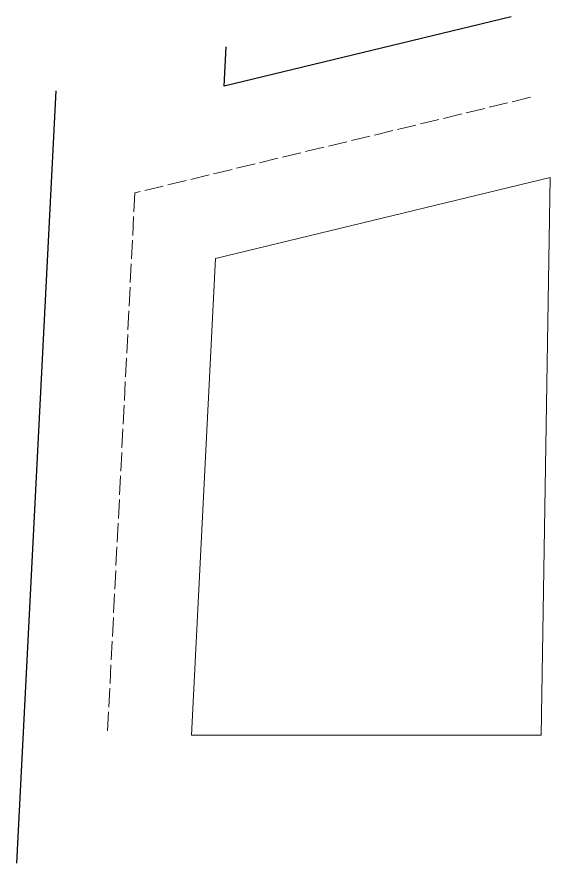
# Model space of a CAD drawing. Header units: inches. Extents: x -9985691 to 3643, y -3270716 to 4788.
# Drawn here: x -4981735 to -4981058, y -3265093 to -3264018 of the extents above; entities that cross this region are included whole.
import ezdxf

# ---------------------------------------------------------------- set-up
doc = ezdxf.new("R2010")
doc.units = ezdxf.units.IN
doc.header["$LTSCALE"] = 2
doc.header["$MEASUREMENT"] = 0
doc.linetypes.add('ACAD_ISO02W100', pattern=[15, 12, -3])
doc.layers.get('0').update_dxf_attribs({"linetype": 'CONTINUOUS'})
doc.layers.add('HATCH', color=60, linetype='ACAD_ISO02W100', lineweight=13)
doc.layers.add('window', color=4, linetype='CONTINUOUS', lineweight=13)

msp = doc.modelspace()

# ---------------------------------------------------------------- linework, layer by layer
at = {"ltscale": 0.5}
for p, q in [((-4981107, -3264018), (-4981471.4, -3264106)), ((-4981471.4, -3264106), (-4981468.9, -3264056)), ((-4981734.6, -3265092.6), (-4981684.9, -3264111.8))]:
    msp.add_line(p, q, dxfattribs=at)
at = {"layer": 'HATCH', "transparency": 33554661}
for p in [(-4981082.4, -3264120), (-4981619.4, -3264924.6)]:
    msp.add_line(p, (-4981584.9, -3264241.5), dxfattribs=at)
at = {"layer": 'window'}
msp.add_lwpolyline([(-4981513.1, -3264930), (-4981069, -3264930), (-4981057.7, -3264222.1), (-4981482.5, -3264324.8)], close=True, dxfattribs=at)

doc.saveas('drawing.dxf')
